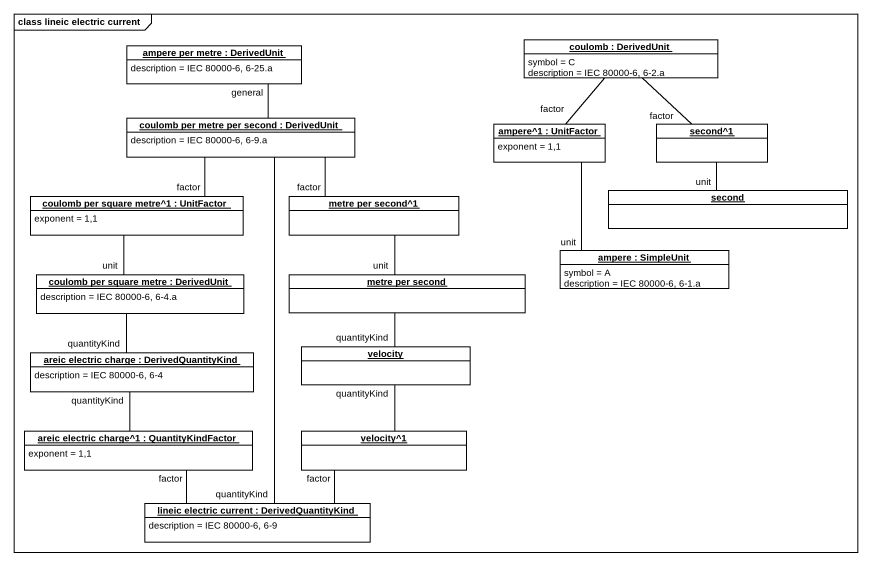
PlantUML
@startuml
mainframe class lineic electric current
hide circle
hide empty members
object "ampere per metre : DerivedUnit" as ampere_per_metre #FFFFFF {
  description = IEC 80000-6, 6-25.a
}
object "coulomb : DerivedUnit" as coulomb #FFFFFF {
  symbol = C
  description = IEC 80000-6, 6-2.a
}
object "coulomb per metre per second : DerivedUnit" as coulomb_per_metre_per_second #FFFFFF {
  description = IEC 80000-6, 6-9.a
}
object "ampere^1 : UnitFactor" as ampere_1 #FFFFFF {
  exponent = 1,1
}
object "second^1" as second_1 #FFFFFF
object "coulomb per square metre^1 : UnitFactor" as coulomb_per_square_metre_1 #FFFFFF {
  exponent = 1,1
}
object "metre per second^1" as metre_per_second_1 #FFFFFF
object second #FFFFFF
object "coulomb per square metre : DerivedUnit" as coulomb_per_square_metre #FFFFFF {
  description = IEC 80000-6, 6-4.a
}
object "metre per second" as metre_per_second #FFFFFF
object "ampere : SimpleUnit" as ampere #FFFFFF {
  symbol = A
  description = IEC 80000-6, 6-1.a
}
object "areic electric charge : DerivedQuantityKind" as areic_electric_charge #FFFFFF {
  description = IEC 80000-6, 6-4
}
object velocity #FFFFFF
object "areic electric charge^1 : QuantityKindFactor" as areic_electric_charge_1 #FFFFFF {
  exponent = 1,1
}
object "velocity^1" as velocity_1 #FFFFFF
object "lineic electric current : DerivedQuantityKind" as lineic_electric_current #FFFFFF {
  description = IEC 80000-6, 6-9
}
ampere_per_metre -- coulomb_per_metre_per_second : general
coulomb_per_metre_per_second -- lineic_electric_current : quantityKind
ampere_1 -up- coulomb : factor
second_1 -up- coulomb : factor
coulomb_per_square_metre_1 -up- coulomb_per_metre_per_second : factor
metre_per_second_1 -left- coulomb_per_metre_per_second : factor
second -up- second_1 : unit
coulomb_per_square_metre -up- coulomb_per_square_metre_1 : unit
coulomb_per_square_metre -- areic_electric_charge : quantityKind
metre_per_second -up- metre_per_second_1 : unit
metre_per_second -- velocity : quantityKind
ampere -up- ampere_1 : unit
areic_electric_charge -- areic_electric_charge_1 : quantityKind
velocity -- velocity_1 : quantityKind
areic_electric_charge_1 -- lineic_electric_current : factor
velocity_1 -left- lineic_electric_current : factor
@enduml
